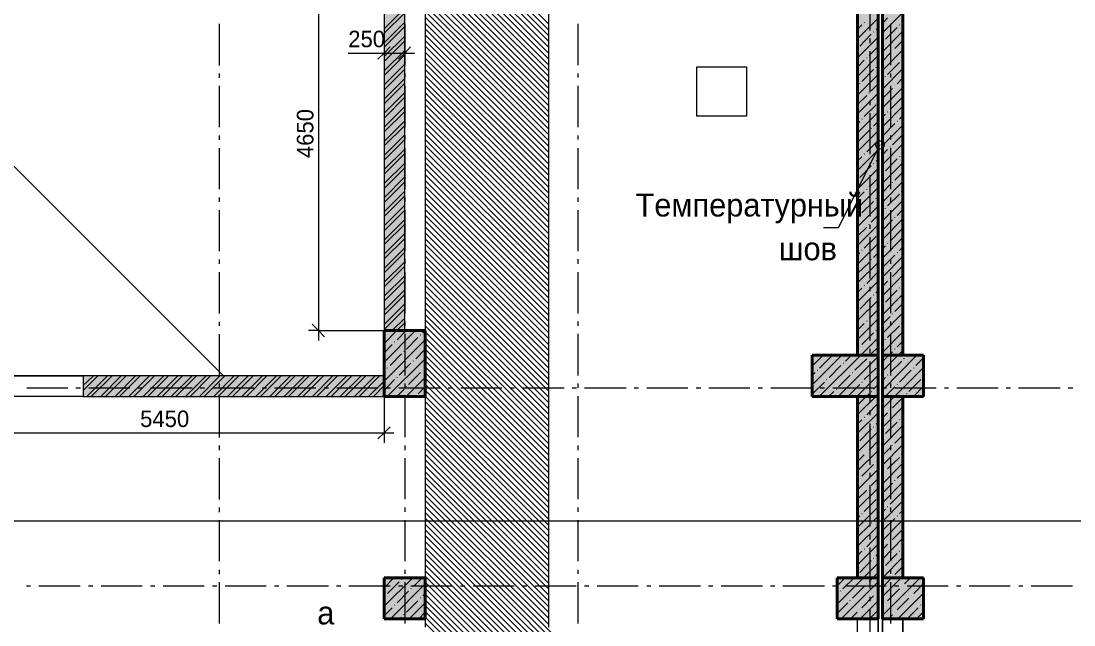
# Model space of a CAD drawing. Header units: millimetres. Extents: x -401725 to 250493, y 305116 to 802890.
# Drawn here: x -375107.42 to -375102.38, y 508980.55 to 508983.43 of the extents above; entities that cross this region are included whole.
import ezdxf

# ---------------------------------------------------------------- set-up
doc = ezdxf.new("R2010")
doc.units = ezdxf.units.MM
doc.layers.add('PDF _Геометрия', color=7, linetype='Continuous', true_color=0x1d1d1d)
doc.layers.add('PDF _Сплошная заливка', color=7, linetype='Continuous', true_color=0xffffff)
doc.layers.add('PDF _Текст', color=7, linetype='Continuous')

msp = doc.modelspace()

# ---------------------------------------------------------------- hatches: boundary and pattern name
at = {"layer": 'PDF _Сплошная заливка', "transparency": 33554559}
h = msp.add_hatch(color=256, dxfattribs=at)
h.paths.add_polyline_path([(-375107.6126, 508981.6392), (-375107.6126, 508981.7371), (-375107.828, 508981.7371), (-375107.828, 508981.6392)])
h.paths.add_polyline_path([(-375105.6827, 508981.6392), (-375105.6827, 508981.7371), (-375107.1209, 508981.7371), (-375107.1209, 508981.6392)])

# ---------------------------------------------------------------- linework, layer by layer
at = {"layer": 'PDF _Геометрия', "color": 7, "lineweight": 9}
for points in [[(-375103.3197, 508981.6388), (-375103.3197, 508986.4807)], [(-375103.2996, 508986.4804), (-375103.2996, 508981.639)], [(-375105.4847, 508985.0354), (-375105.4847, 508980.5354)], [(-375104.8946, 508980.5354), (-375104.8946, 508985.0356)], [(-375109.1664, 508984.4538), (-375106.4495, 508981.7369)], [(-375105.9948, 508983.8321), (-375105.9948, 508981.9055)], [(-375105.6813, 508983.7838), (-375105.6813, 508981.9538)], [(-375103.2013, 508983.7838), (-375103.2013, 508981.8354)], [(-375103.3597, 508983.5854), (-375103.3597, 508983.3871)], [(-375106.4697, 508983.4188), (-375106.4697, 508983.2204)], [(-375105.583, 508983.4188), (-375105.583, 508983.2221)], [(-375104.7563, 508983.4188), (-375104.7563, 508983.2221)], [(-375103.2613, 508983.4188), (-375103.2613, 508983.2221)], [(-375103.3597, 508983.3488), (-375103.3597, 508983.3271)], [(-375105.6813, 508983.3221), (-375105.6813, 508983.2788), (-375105.6813, 508983.2321)], [(-375105.583, 508983.3221), (-375105.583, 508983.2788), (-375105.583, 508983.2321)], [(-375105.853, 508983.2788), (-375105.6797, 508983.2788)], [(-375105.7295, 508983.2787), (-375105.5363, 508983.2787)], [(-375105.6796, 508983.2788), (-375105.633, 508983.2788)], [(-375103.3597, 508983.2888), (-375103.3597, 508983.0921)], [(-375104.1864, 508982.9771), (-375104.1864, 508983.2138)], [(-375104.1864, 508983.2138), (-375103.9497, 508983.2138)], [(-375103.9497, 508983.2138), (-375103.9497, 508982.9771)], [(-375106.4697, 508983.1821), (-375106.4697, 508983.1605)], [(-375105.583, 508983.1821), (-375105.583, 508983.1621)], [(-375104.7563, 508983.1821), (-375104.7563, 508983.1621)], [(-375103.2613, 508983.1821), (-375103.2613, 508983.1621)], [(-375106.4697, 508983.1221), (-375106.4697, 508982.9254)], [(-375105.583, 508983.1221), (-375105.583, 508982.9254)], [(-375104.7563, 508983.1221), (-375104.7563, 508982.9254)], [(-375103.2613, 508983.1221), (-375103.2613, 508982.9254)], [(-375103.3597, 508983.0521), (-375103.3597, 508983.0304)], [(-375103.9497, 508982.9771), (-375104.1864, 508982.9771)], [(-375103.3597, 508982.9921), (-375103.3597, 508982.7954)], [(-375106.4697, 508982.8854), (-375106.4697, 508982.8638)], [(-375105.583, 508982.8854), (-375105.583, 508982.8654)], [(-375104.7563, 508982.8854), (-375104.7563, 508982.8654)], [(-375103.2613, 508982.8854), (-375103.2613, 508982.8654)], [(-375106.4697, 508982.8254), (-375106.4697, 508982.6288)], [(-375105.583, 508982.8254), (-375105.583, 508982.6288)], [(-375104.7563, 508982.8254), (-375104.7563, 508982.6287)], [(-375103.3113, 508982.8404), (-375103.5113, 508982.4438)], [(-375103.2613, 508982.8254), (-375103.2613, 508982.6288)], [(-375103.3597, 508982.7554), (-375103.3597, 508982.7354)], [(-375103.3597, 508982.6954), (-375103.3597, 508982.4988)], [(-375106.4697, 508982.5888), (-375106.4697, 508982.5688)], [(-375105.583, 508982.5888), (-375105.583, 508982.5688)], [(-375104.7563, 508982.5888), (-375104.7563, 508982.5688)], [(-375103.2613, 508982.5888), (-375103.2613, 508982.5688)], [(-375106.4697, 508982.5288), (-375106.4697, 508982.3321)], [(-375105.583, 508982.5288), (-375105.583, 508982.3321)], [(-375104.7563, 508982.5288), (-375104.7563, 508982.3321)], [(-375103.2613, 508982.5288), (-375103.2613, 508982.3321)], [(-375103.5113, 508982.4438), (-375103.5813, 508982.4438)], [(-375103.3597, 508982.4588), (-375103.3597, 508982.4388)], [(-375103.3597, 508982.3988), (-375103.3597, 508982.2021)], [(-375106.4697, 508982.2921), (-375106.4697, 508982.2721)], [(-375105.583, 508982.2938), (-375105.583, 508982.2721)], [(-375104.7563, 508982.2938), (-375104.7563, 508982.2721)], [(-375103.2613, 508982.2938), (-375103.2613, 508982.2721)], [(-375106.4697, 508982.2321), (-375106.4697, 508982.0354)], [(-375105.583, 508982.2321), (-375105.583, 508982.0354)], [(-375104.7563, 508982.2321), (-375104.7563, 508982.0354)], [(-375103.2613, 508982.2321), (-375103.2613, 508982.0355)], [(-375103.3597, 508982.1621), (-375103.3597, 508982.1421)], [(-375103.3597, 508982.1021), (-375103.3597, 508981.9054)], [(-375106.4697, 508981.9954), (-375106.4697, 508981.9755)], [(-375105.583, 508981.9971), (-375105.583, 508981.9754)], [(-375104.7563, 508981.9971), (-375104.7563, 508981.9754)], [(-375103.2613, 508981.9971), (-375103.2613, 508981.9754)], [(-375105.9948, 508981.9538), (-375106.0432, 508981.9538)], [(-375105.9947, 508981.9538), (-375105.6813, 508981.9538)], [(-375106.4697, 508981.9354), (-375106.4697, 508981.7388)], [(-375105.583, 508981.9371), (-375105.583, 508981.7388)], [(-375104.7563, 508981.9371), (-375104.7563, 508981.7388)], [(-375103.2613, 508981.9371), (-375103.2613, 508981.7388)], [(-375103.3597, 508981.8654), (-375103.3597, 508981.8454)], [(-375103.3597, 508981.8054), (-375103.3597, 508981.6088)], [(-375103.103, 508981.8354), (-375103.103, 508981.6388)], [(-375105.6813, 508981.7371), (-375107.8281, 508981.7371)], [(-375106.4697, 508981.7004), (-375106.4697, 508981.6788)], [(-375105.583, 508981.7004), (-375105.583, 508981.6788)], [(-375104.7563, 508981.7004), (-375104.7563, 508981.6788)], [(-375103.2613, 508981.7004), (-375103.2613, 508981.6788)], [(-375107.1932, 508981.6771), (-375107.3898, 508981.6771)], [(-375107.1331, 508981.6771), (-375107.1548, 508981.6771)], [(-375106.8965, 508981.6772), (-375107.0932, 508981.6772)], [(-375106.8365, 508981.6771), (-375106.8581, 508981.6771)], [(-375106.5998, 508981.6772), (-375106.7982, 508981.6772)], [(-375106.5398, 508981.6771), (-375106.5615, 508981.6771)], [(-375106.3048, 508981.6771), (-375106.5015, 508981.6771)], [(-375106.4697, 508981.6388), (-375106.4697, 508981.4421)], [(-375106.2431, 508981.6772), (-375106.2649, 508981.6772)], [(-375106.0082, 508981.6772), (-375106.2049, 508981.6772)], [(-375105.9481, 508981.6771), (-375105.9682, 508981.6771)], [(-375105.7115, 508981.6771), (-375105.9082, 508981.6771)], [(-375105.6813, 508981.6388), (-375105.6813, 508981.4638), (-375105.6813, 508981.4171)], [(-375105.6515, 508981.6771), (-375105.6715, 508981.6771)], [(-375105.4148, 508981.6771), (-375105.6115, 508981.6771)], [(-375105.583, 508981.6404), (-375105.583, 508981.4438)], [(-375105.3548, 508981.6771), (-375105.3748, 508981.6771)], [(-375105.1182, 508981.6771), (-375105.3148, 508981.6771)], [(-375105.0581, 508981.6771), (-375105.0797, 508981.6771)], [(-375104.8215, 508981.6772), (-375105.0182, 508981.6772)], [(-375104.7615, 508981.6771), (-375104.7831, 508981.6771)], [(-375104.7563, 508981.6404), (-375104.7563, 508981.4438)], [(-375104.5249, 508981.6772), (-375104.7232, 508981.6772)], [(-375104.4648, 508981.6771), (-375104.4864, 508981.6771)], [(-375104.2298, 508981.6771), (-375104.4265, 508981.6771)], [(-375104.1682, 508981.6771), (-375104.1898, 508981.6771)], [(-375103.9332, 508981.6772), (-375104.1299, 508981.6772)], [(-375103.8731, 508981.6771), (-375103.8931, 508981.6771)], [(-375103.6365, 508981.6771), (-375103.8332, 508981.6771)], [(-375103.5765, 508981.6771), (-375103.5964, 508981.6771)], [(-375103.3398, 508981.6771), (-375103.5364, 508981.6771)], [(-375103.2798, 508981.6771), (-375103.2997, 508981.6771)], [(-375103.2613, 508981.6404), (-375103.2613, 508981.4438)], [(-375103.0432, 508981.6772), (-375103.2398, 508981.6772)], [(-375103.2013, 508981.6388), (-375103.2013, 508980.7721)], [(-375102.9831, 508981.6771), (-375103.0031, 508981.6771)], [(-375102.7465, 508981.6772), (-375102.9432, 508981.6772)], [(-375102.6865, 508981.6771), (-375102.7082, 508981.6771)], [(-375102.4499, 508981.6772), (-375102.6483, 508981.6772)], [(-375102.3898, 508981.6771), (-375102.4116, 508981.6771)], [(-375103.3597, 508981.5704), (-375103.3597, 508981.5488)], [(-375103.3597, 508981.5088), (-375103.3597, 508981.3121)], [(-375107.8746, 508981.4638), (-375105.6347, 508981.4638)], [(-375106.4697, 508981.4038), (-375106.4697, 508981.3821)], [(-375105.583, 508981.4038), (-375105.583, 508981.3821)], [(-375104.7563, 508981.4038), (-375104.7563, 508981.3821)], [(-375103.2613, 508981.4038), (-375103.2613, 508981.3821)], [(-375106.4697, 508981.3438), (-375106.4697, 508981.1454)], [(-375105.583, 508981.3438), (-375105.583, 508981.1471)], [(-375104.7563, 508981.3438), (-375104.7563, 508981.1471)], [(-375103.2613, 508981.3438), (-375103.2613, 508981.1471)], [(-375103.3597, 508981.2738), (-375103.3597, 508981.2521)], [(-375103.3597, 508981.2138), (-375103.3597, 508981.0171)], [(-375106.4697, 508981.1071), (-375106.4697, 508981.0855)], [(-375105.583, 508981.1071), (-375105.583, 508981.0871)], [(-375104.7563, 508981.1071), (-375104.7563, 508981.0871)], [(-375103.2613, 508981.1071), (-375103.2613, 508981.0871)], [(-375106.4697, 508981.0471), (-375106.4697, 508980.8504)], [(-375105.583, 508981.0471), (-375105.583, 508980.8504)], [(-375104.7563, 508981.0471), (-375104.7563, 508980.8504)], [(-375103.2613, 508981.0471), (-375103.2613, 508980.8505)], [(-375103.3597, 508980.9771), (-375103.3597, 508980.9554)], [(-375103.3597, 508980.9171), (-375103.3597, 508980.7204)], [(-375106.4697, 508980.8104), (-375106.4697, 508980.7888)], [(-375105.583, 508980.8104), (-375105.583, 508980.7904)], [(-375104.7563, 508980.8104), (-375104.7563, 508980.7904)], [(-375103.2613, 508980.8104), (-375103.2613, 508980.7904)], [(-375107.3714, 508980.7321), (-375107.3914, 508980.7321)], [(-375107.1348, 508980.7321), (-375107.3314, 508980.7321)], [(-375107.0747, 508980.7321), (-375107.0948, 508980.7321)], [(-375106.8381, 508980.7321), (-375107.0347, 508980.7321)], [(-375106.7781, 508980.7321), (-375106.7981, 508980.7321)], [(-375106.5414, 508980.7321), (-375106.7381, 508980.7321)], [(-375106.4814, 508980.7321), (-375106.5015, 508980.7321)], [(-375106.4697, 508980.7504), (-375106.4697, 508980.5538)], [(-375106.2448, 508980.7321), (-375106.4415, 508980.7321)], [(-375106.1847, 508980.7321), (-375106.2063, 508980.7321)], [(-375105.9481, 508980.7321), (-375106.1464, 508980.7321)], [(-375105.8881, 508980.7321), (-375105.9097, 508980.7321)], [(-375105.6531, 508980.7321), (-375105.8498, 508980.7321)], [(-375105.5914, 508980.7321), (-375105.613, 508980.7321)], [(-375105.583, 508980.7504), (-375105.583, 508980.5538)], [(-375105.3564, 508980.7321), (-375105.5531, 508980.7321)], [(-375105.2964, 508980.7321), (-375105.3165, 508980.7321)], [(-375105.0598, 508980.7321), (-375105.2563, 508980.7321)], [(-375104.9997, 508980.7321), (-375105.0198, 508980.7321)], [(-375104.7631, 508980.7321), (-375104.9598, 508980.7321)], [(-375104.7563, 508980.7504), (-375104.7563, 508980.5538)], [(-375104.7031, 508980.7321), (-375104.7231, 508980.7321)], [(-375104.4664, 508980.7321), (-375104.6631, 508980.7321)], [(-375104.4064, 508980.7321), (-375104.4265, 508980.7321)], [(-375104.1698, 508980.7321), (-375104.3665, 508980.7321)], [(-375104.1097, 508980.7321), (-375104.1314, 508980.7321)], [(-375103.8731, 508980.7321), (-375104.0698, 508980.7321)], [(-375103.8131, 508980.7321), (-375103.8347, 508980.7321)], [(-375103.5765, 508980.7321), (-375103.7749, 508980.7321)], [(-375103.5164, 508980.7321), (-375103.5381, 508980.7321)], [(-375103.2814, 508980.7321), (-375103.4781, 508980.7321)], [(-375103.3197, 508975.8505), (-375103.3197, 508980.7723)], [(-375103.2996, 508980.7721), (-375103.2996, 508975.8306)], [(-375103.2613, 508980.7504), (-375103.2613, 508980.5538)], [(-375103.2214, 508980.7321), (-375103.2414, 508980.7321)], [(-375102.9848, 508980.7321), (-375103.1814, 508980.7321)], [(-375103.103, 508980.7721), (-375103.103, 508980.5754)], [(-375102.9247, 508980.7321), (-375102.9447, 508980.7321)], [(-375102.6881, 508980.7321), (-375102.8847, 508980.7321)], [(-375102.6281, 508980.7321), (-375102.648, 508980.7321)], [(-375102.3915, 508980.7321), (-375102.5881, 508980.7321)], [(-375103.3597, 508980.6804), (-375103.3597, 508980.6604)], [(-375103.3597, 508980.6204), (-375103.3597, 508980.4238)], [(-375103.4181, 508980.3788), (-375103.4181, 508980.5755)], [(-375103.4181, 508980.5755), (-375103.3197, 508980.5755)], [(-375103.3197, 508980.5755), (-375103.3197, 508980.3788)], [(-375103.2996, 508980.3788), (-375103.2996, 508980.5754)], [(-375103.2996, 508980.5754), (-375103.2013, 508980.5754)], [(-375103.2013, 508979.9454), (-375103.2013, 508980.5754), (-375103.2013, 508980.3787)], [(-375103.103, 508980.5754), (-375103.2013, 508980.5754)]]:
    msp.add_lwpolyline(points, dxfattribs=at)
at = {"layer": 'PDF _Геометрия', "color": 9, "lineweight": 9, "true_color": 0xc3c3c3}
for points in [[(-375104.8946, 508983.4171), (-375105.4847, 508984.0071)], [(-375104.8946, 508983.3888), (-375105.4847, 508983.9804)], [(-375104.8946, 508983.3621), (-375105.4847, 508983.9521)], [(-375104.8946, 508983.3338), (-375105.4847, 508983.9238)], [(-375104.8946, 508983.3054), (-375105.4847, 508983.8954)], [(-375104.8946, 508983.2771), (-375105.4847, 508983.8688)], [(-375104.8946, 508983.2504), (-375105.4847, 508983.8404)], [(-375104.8946, 508983.2221), (-375105.4847, 508983.8121)], [(-375104.8946, 508983.1938), (-375105.4847, 508983.7854)], [(-375104.8946, 508983.1671), (-375105.4847, 508983.7571)], [(-375104.8946, 508983.1388), (-375105.4847, 508983.7288)], [(-375104.8946, 508983.1104), (-375105.4847, 508983.7021)], [(-375104.8946, 508983.0821), (-375105.4847, 508983.6738)], [(-375104.8946, 508983.0554), (-375105.4847, 508983.6454)], [(-375104.8946, 508983.0271), (-375105.4847, 508983.6171)], [(-375104.8946, 508982.9988), (-375105.4847, 508983.5904)], [(-375104.8946, 508982.9721), (-375105.4847, 508983.5621)], [(-375104.8946, 508982.9438), (-375105.4847, 508983.5338)], [(-375104.8946, 508982.9154), (-375105.4847, 508983.5071)], [(-375104.8946, 508982.8887), (-375105.4847, 508983.4788)], [(-375104.8946, 508982.8604), (-375105.4847, 508983.4504)], [(-375104.8946, 508982.8321), (-375105.4847, 508983.4221)], [(-375104.8946, 508982.8038), (-375105.4847, 508983.3954)], [(-375104.8946, 508982.7771), (-375105.4847, 508983.3671)], [(-375104.8946, 508982.7488), (-375105.4847, 508983.3388)], [(-375104.8946, 508982.7204), (-375105.4847, 508983.3121)], [(-375104.8946, 508982.6937), (-375105.4847, 508983.2838)], [(-375104.8946, 508982.6654), (-375105.4847, 508983.2554)], [(-375104.8946, 508982.6371), (-375105.4847, 508983.2288)], [(-375104.8946, 508982.6104), (-375105.4847, 508983.2004)], [(-375104.8946, 508982.5821), (-375105.4847, 508983.1721)], [(-375104.8946, 508982.5537), (-375105.4847, 508983.1438)], [(-375104.8946, 508982.5254), (-375105.4847, 508983.1171)], [(-375104.8946, 508982.4987), (-375105.4847, 508983.0888)], [(-375104.8946, 508982.4704), (-375105.4847, 508983.0604)], [(-375104.8946, 508982.4421), (-375105.4847, 508983.0338)], [(-375104.8946, 508982.4154), (-375105.4847, 508983.0054)], [(-375104.8946, 508982.3871), (-375105.4847, 508982.9771)], [(-375104.8946, 508982.3587), (-375105.4847, 508982.9504)], [(-375104.8946, 508982.3304), (-375105.4847, 508982.9221)], [(-375104.8946, 508982.3037), (-375105.4847, 508982.8938)], [(-375104.8946, 508982.2754), (-375105.4847, 508982.8654)], [(-375104.8946, 508982.2471), (-375105.4847, 508982.8388)], [(-375104.8946, 508982.2204), (-375105.4847, 508982.8104)], [(-375104.8946, 508982.1921), (-375105.4847, 508982.7821)], [(-375104.8946, 508982.1637), (-375105.4847, 508982.7554)], [(-375104.8946, 508982.1371), (-375105.4847, 508982.7271)], [(-375104.8946, 508982.1087), (-375105.4847, 508982.6988)], [(-375104.8946, 508982.0804), (-375105.4847, 508982.6704)], [(-375104.8946, 508982.0521), (-375105.4847, 508982.6438)], [(-375104.8946, 508982.0254), (-375105.4847, 508982.6154)], [(-375104.8946, 508981.9971), (-375105.4847, 508982.5871)], [(-375104.8946, 508981.9687), (-375105.4847, 508982.5604)], [(-375104.8946, 508981.9421), (-375105.4847, 508982.5321)], [(-375104.8946, 508981.9137), (-375105.4847, 508982.5038)], [(-375104.8946, 508981.8854), (-375105.4847, 508982.4771)], [(-375104.8946, 508981.8571), (-375105.4847, 508982.4488)], [(-375104.8946, 508981.8304), (-375105.4847, 508982.4204)], [(-375104.8946, 508981.8021), (-375105.4847, 508982.3921)], [(-375104.8946, 508981.7737), (-375105.4847, 508982.3654)], [(-375104.8946, 508981.7471), (-375105.4847, 508982.3371)], [(-375104.8946, 508981.7187), (-375105.4847, 508982.3088)], [(-375104.8946, 508981.6904), (-375105.4847, 508982.2821)], [(-375104.8946, 508981.6637), (-375105.4847, 508982.2538)], [(-375104.8946, 508981.6354), (-375105.4847, 508982.2254)], [(-375104.8946, 508981.6071), (-375105.4847, 508982.1988)], [(-375104.8946, 508981.5787), (-375105.4847, 508982.1704)], [(-375104.8946, 508981.5521), (-375105.4847, 508982.1421)], [(-375104.8946, 508981.5237), (-375105.4847, 508982.1138)], [(-375104.8946, 508981.4954), (-375105.4847, 508982.0871)], [(-375104.8946, 508981.4687), (-375105.4847, 508982.0588)], [(-375104.8946, 508981.4404), (-375105.4847, 508982.0304)], [(-375104.8946, 508981.4121), (-375105.4847, 508982.0038)], [(-375104.8946, 508981.3854), (-375105.4847, 508981.9754)], [(-375104.8946, 508981.3571), (-375105.4847, 508981.9471)], [(-375104.8946, 508981.3287), (-375105.4847, 508981.9188)], [(-375104.8946, 508981.3004), (-375105.4847, 508981.8921)], [(-375104.8946, 508981.2738), (-375105.4847, 508981.8638)], [(-375104.8946, 508981.2454), (-375105.4847, 508981.8354)], [(-375104.8946, 508981.2171), (-375105.4847, 508981.8088)], [(-375104.8946, 508981.1904), (-375105.4847, 508981.7804)], [(-375104.8946, 508981.1621), (-375105.4847, 508981.7521)], [(-375104.8946, 508981.1337), (-375105.4847, 508981.7254)], [(-375104.8946, 508981.1054), (-375105.4847, 508981.6971)], [(-375104.8946, 508981.0788), (-375105.4847, 508981.6688)], [(-375104.8946, 508981.0504), (-375105.4847, 508981.6404)], [(-375104.8946, 508981.0221), (-375105.4847, 508981.6138)], [(-375104.8946, 508980.9954), (-375105.4847, 508981.5854)], [(-375104.8946, 508980.9671), (-375105.4847, 508981.5571)], [(-375104.8946, 508980.9387), (-375105.4847, 508981.5304)], [(-375104.8946, 508980.9121), (-375105.4847, 508981.5021)], [(-375104.8946, 508980.8837), (-375105.4847, 508981.4738)], [(-375104.8946, 508980.8554), (-375105.4847, 508981.4454)], [(-375104.8946, 508980.8271), (-375105.4847, 508981.4188)], [(-375104.8946, 508980.8004), (-375105.4847, 508981.3904)], [(-375104.8946, 508980.7721), (-375105.4847, 508981.3621)], [(-375104.8946, 508980.7437), (-375105.4847, 508981.3354)], [(-375104.8946, 508980.7171), (-375105.4847, 508981.3071)], [(-375104.8946, 508980.6887), (-375105.4847, 508981.2788)], [(-375104.8946, 508980.6604), (-375105.4847, 508981.2521)], [(-375104.8946, 508980.6337), (-375105.4847, 508981.2238)], [(-375104.8946, 508980.6054), (-375105.4847, 508981.1954)], [(-375104.8946, 508980.5771), (-375105.4847, 508981.1671)], [(-375104.8946, 508980.5487), (-375105.4847, 508981.1404)], [(-375104.4814, 508980.1088), (-375105.4847, 508981.1121)], [(-375104.4814, 508980.0804), (-375105.4847, 508981.0838)], [(-375104.4814, 508980.0521), (-375105.4847, 508981.0571)], [(-375104.4814, 508980.0254), (-375105.4847, 508981.0287)], [(-375104.4814, 508979.9971), (-375105.4847, 508981.0004)], [(-375104.4814, 508979.9688), (-375105.4847, 508980.9737)], [(-375103.9046, 508979.3654), (-375105.4847, 508980.9454)], [(-375103.9332, 508979.3655), (-375105.4848, 508980.9172)], [(-375103.9598, 508979.3655), (-375105.4848, 508980.8888)], [(-375104.0163, 508979.3654), (-375105.4847, 508980.8338)], [(-375103.988, 508979.3655), (-375105.4846, 508980.8621)], [(-375104.0448, 508979.3655), (-375105.4848, 508980.8055)], [(-375104.0714, 508979.3655), (-375105.4847, 508980.7788)], [(-375104.0997, 508979.3654), (-375105.4847, 508980.7505)], [(-375104.1548, 508979.3655), (-375105.4849, 508980.6938)], [(-375104.1279, 508979.3654), (-375105.4848, 508980.7221)], [(-375104.1831, 508979.3655), (-375105.4848, 508980.6672)], [(-375104.2113, 508979.3654), (-375105.4846, 508980.6387)], [(-375104.2665, 508979.3655), (-375105.4849, 508980.5839)], [(-375104.238, 508979.3654), (-375105.4848, 508980.6105)], [(-375104.2948, 508979.3655), (-375105.4847, 508980.5554)]]:
    msp.add_lwpolyline(points, dxfattribs=at)
at = {"layer": 'PDF _Геометрия', "color": 16, "lineweight": 20, "true_color": 0x800000}
for points in [[(-375105.6813, 508983.7838), (-375105.6813, 508981.9538)], [(-375105.583, 508981.9538), (-375105.583, 508983.7837)], [(-375105.6814, 508981.9538), (-375105.583, 508981.9538)], [(-375107.1198, 508981.7372), (-375107.1198, 508981.6388)], [(-375105.6813, 508981.7371), (-375107.1197, 508981.7371)], [(-375105.6813, 508981.6388), (-375105.6813, 508981.7371)], [(-375107.1197, 508981.6388), (-375105.6813, 508981.6388)]]:
    msp.add_lwpolyline(points, dxfattribs=at)
at = {"layer": 'PDF _Геометрия', "color": 7, "lineweight": 40}
for points in [[(-375103.3197, 508983.7889), (-375103.3197, 508981.8355), (-375103.6347, 508981.8355)], [(-375103.4181, 508983.7838), (-375103.4181, 508981.8355)], [(-375103.2996, 508983.7888), (-375103.2996, 508981.8355)], [(-375103.2013, 508981.8354), (-375103.2013, 508983.7838)], [(-375105.4847, 508981.9538), (-375105.6813, 508981.9538)], [(-375105.6813, 508981.9538), (-375105.6813, 508981.6388)], [(-375105.4847, 508981.6388), (-375105.4847, 508981.9538)], [(-375103.6346, 508981.8354), (-375103.6346, 508981.6388)], [(-375103.4181, 508981.6388), (-375103.3197, 508981.6388), (-375103.3197, 508981.8355)], [(-375103.4181, 508981.8355), (-375103.3197, 508981.8355)], [(-375103.103, 508981.8354), (-375103.2997, 508981.8354)], [(-375103.2996, 508981.8354), (-375103.2996, 508981.6388)], [(-375103.2996, 508981.8354), (-375103.2013, 508981.8354)], [(-375103.103, 508981.6388), (-375103.103, 508981.8354)], [(-375105.6813, 508981.6388), (-375105.4847, 508981.6388)], [(-375103.6347, 508981.6388), (-375103.3197, 508981.6388)], [(-375103.3197, 508981.6388), (-375103.3197, 508980.7721), (-375103.5164, 508980.7721)], [(-375103.4181, 508981.6388), (-375103.4181, 508980.7721)], [(-375103.2997, 508981.6388), (-375103.103, 508981.6388)], [(-375103.2013, 508981.6388), (-375103.2996, 508981.6388)], [(-375103.2996, 508981.6388), (-375103.2996, 508980.7721)], [(-375103.2013, 508980.7721), (-375103.2013, 508981.6388)], [(-375105.4847, 508980.7721), (-375105.6813, 508980.7721)], [(-375105.6813, 508980.7721), (-375105.6813, 508980.5754)], [(-375105.4847, 508980.5754), (-375105.4847, 508980.7721)], [(-375103.5164, 508980.7721), (-375103.5164, 508980.5755)], [(-375103.4181, 508980.7721), (-375103.3197, 508980.7721)], [(-375103.3197, 508980.5755), (-375103.3197, 508980.7721)], [(-375103.103, 508980.7721), (-375103.2997, 508980.7721)], [(-375103.2996, 508980.7721), (-375103.2996, 508980.5754)], [(-375103.2996, 508980.7721), (-375103.2013, 508980.7721)], [(-375103.103, 508980.5754), (-375103.103, 508980.7721)], [(-375105.6813, 508980.5754), (-375105.4847, 508980.5754)], [(-375103.5164, 508980.5755), (-375103.3197, 508980.5755)], [(-375103.2997, 508980.5754), (-375103.103, 508980.5754)]]:
    msp.add_lwpolyline(points, dxfattribs=at)
at = {"layer": 'PDF _Геометрия', "color": 24, "lineweight": 9, "true_color": 0x8f1d1d}
for points in [[(-375105.6814, 508983.3954), (-375105.583, 508983.4938)], [(-375105.6814, 508983.3738), (-375105.583, 508983.4721)], [(-375105.6814, 508983.3288), (-375105.583, 508983.4271)], [(-375105.6814, 508983.3071), (-375105.583, 508983.4054)], [(-375105.6814, 508983.2621), (-375105.583, 508983.3604)], [(-375105.6814, 508983.2388), (-375105.583, 508983.3371)], [(-375105.6814, 508983.1938), (-375105.583, 508983.2921)], [(-375105.6814, 508983.1721), (-375105.583, 508983.2704)], [(-375105.6814, 508983.1271), (-375105.583, 508983.2254)], [(-375105.6814, 508983.1038), (-375105.583, 508983.2021)], [(-375105.6814, 508983.0588), (-375105.583, 508983.1571)], [(-375105.6814, 508983.0371), (-375105.583, 508983.1354)], [(-375105.6814, 508982.9921), (-375105.583, 508983.0904)], [(-375105.6814, 508982.9688), (-375105.583, 508983.0688)], [(-375105.6814, 508982.9254), (-375105.583, 508983.0238)], [(-375105.6814, 508982.9021), (-375105.583, 508983.0004)], [(-375105.6814, 508982.8571), (-375105.583, 508982.9554)], [(-375105.6814, 508982.8354), (-375105.583, 508982.9338)], [(-375105.6814, 508982.7904), (-375105.583, 508982.8888)], [(-375105.6814, 508982.7671), (-375105.583, 508982.8654)], [(-375105.6814, 508982.7221), (-375105.583, 508982.8204)], [(-375105.6814, 508982.7004), (-375105.583, 508982.7988)], [(-375105.6814, 508982.6554), (-375105.583, 508982.7538)], [(-375105.6814, 508982.6321), (-375105.583, 508982.7304)], [(-375105.6814, 508982.5871), (-375105.583, 508982.6871)], [(-375105.6814, 508982.5654), (-375105.583, 508982.6638)], [(-375105.6814, 508982.5204), (-375105.583, 508982.6188)], [(-375105.6814, 508982.4988), (-375105.583, 508982.5971)], [(-375105.6814, 508982.4538), (-375105.583, 508982.5521)], [(-375105.6814, 508982.4304), (-375105.583, 508982.5288)], [(-375105.6814, 508982.3854), (-375105.583, 508982.4838)], [(-375105.6814, 508982.3638), (-375105.583, 508982.4621)], [(-375105.6814, 508982.3188), (-375105.583, 508982.4171)], [(-375105.6814, 508982.2954), (-375105.583, 508982.3938)], [(-375105.6814, 508982.2504), (-375105.583, 508982.3488)], [(-375105.6814, 508982.2288), (-375105.583, 508982.3271)], [(-375105.6814, 508982.1838), (-375105.583, 508982.2821)], [(-375105.6814, 508982.1621), (-375105.583, 508982.2604)], [(-375105.6814, 508982.1171), (-375105.583, 508982.2154)], [(-375105.6814, 508982.0938), (-375105.583, 508982.1921)], [(-375105.6814, 508982.0488), (-375105.583, 508982.1471)], [(-375105.6814, 508982.0271), (-375105.583, 508982.1254)], [(-375105.6814, 508981.9821), (-375105.583, 508982.0804)], [(-375105.6814, 508981.9588), (-375105.583, 508982.0571)], [(-375105.6429, 508981.9538), (-375105.583, 508982.0121)], [(-375105.6213, 508981.9538), (-375105.583, 508981.9904)], [(-375107.1198, 508981.6905), (-375107.0715, 508981.7371)], [(-375106.9464, 508981.6388), (-375106.8482, 508981.7371)], [(-375106.8115, 508981.6388), (-375106.7131, 508981.7371)], [(-375106.6998, 508981.6388), (-375106.5998, 508981.7372)], [(-375106.6765, 508981.6388), (-375106.5781, 508981.7371)], [(-375106.5649, 508981.6388), (-375106.4665, 508981.7371)], [(-375106.4064, 508981.6388), (-375106.3081, 508981.7371)], [(-375106.3399, 508981.6388), (-375106.2415, 508981.7372)], [(-375106.2948, 508981.6388), (-375106.1964, 508981.7371)], [(-375106.2282, 508981.6388), (-375106.1299, 508981.7372)], [(-375106.2047, 508981.6388), (-375106.1065, 508981.7372)], [(-375106.0933, 508981.6388), (-375105.9948, 508981.7371)], [(-375106.0698, 508981.6388), (-375105.9715, 508981.7371)], [(-375105.9581, 508981.6388), (-375105.8598, 508981.7371)], [(-375105.9348, 508981.6388), (-375105.8365, 508981.7371)], [(-375105.8231, 508981.6388), (-375105.7248, 508981.7371)], [(-375107.1198, 508981.6671), (-375107.0497, 508981.7371)], [(-375107.1196, 508981.7337), (-375107.1163, 508981.7371)], [(-375107.1029, 508981.6387), (-375107.0046, 508981.7371)], [(-375107.0813, 508981.6387), (-375106.9813, 508981.7371)], [(-375107.0364, 508981.6388), (-375106.9381, 508981.7371)], [(-375107.0131, 508981.6388), (-375106.9147, 508981.7371)], [(-375106.968, 508981.6387), (-375106.8696, 508981.7371)], [(-375106.9015, 508981.6388), (-375106.8031, 508981.7371)], [(-375106.878, 508981.6388), (-375106.7797, 508981.7371)], [(-375106.8329, 508981.6387), (-375106.7346, 508981.7371)], [(-375106.7663, 508981.6388), (-375106.668, 508981.7371)], [(-375106.743, 508981.6388), (-375106.6447, 508981.7371)], [(-375106.6314, 508981.6388), (-375106.533, 508981.7371)], [(-375106.6095, 508981.6387), (-375106.5113, 508981.7371)], [(-375106.5414, 508981.6388), (-375106.4431, 508981.7371)], [(-375106.4962, 508981.6388), (-375106.398, 508981.7371)], [(-375106.4746, 508981.6388), (-375106.3763, 508981.7371)], [(-375106.4297, 508981.6388), (-375106.3314, 508981.7371)], [(-375106.3613, 508981.6388), (-375106.263, 508981.7371)], [(-375106.273, 508981.6388), (-375106.1731, 508981.7371)], [(-375106.1598, 508981.6388), (-375106.0614, 508981.7371)], [(-375106.1379, 508981.6388), (-375106.0397, 508981.7371)], [(-375106.0246, 508981.6388), (-375105.9264, 508981.7371)], [(-375106.003, 508981.6388), (-375105.9047, 508981.7371)], [(-375105.8914, 508981.6388), (-375105.7914, 508981.7371)], [(-375105.868, 508981.6388), (-375105.7696, 508981.7371)], [(-375105.8015, 508981.6388), (-375105.7031, 508981.7371)], [(-375105.7563, 508981.6388), (-375105.6813, 508981.7121)], [(-375105.7331, 508981.6388), (-375105.6813, 508981.6904)], [(-375105.688, 508981.6388), (-375105.6813, 508981.6454)]]:
    msp.add_lwpolyline(points, dxfattribs=at)
at = {"layer": 'PDF _Геометрия', "lineweight": 9}
for points in [[(-375103.2996, 508983.3754), (-375103.2013, 508983.4738)], [(-375103.4181, 508983.3471), (-375103.3197, 508983.4455)], [(-375103.4181, 508983.3921), (-375103.398, 508983.4138)], [(-375103.3863, 508983.4238), (-375103.3847, 508983.4254)], [(-375103.3298, 508983.3905), (-375103.3197, 508983.4005)], [(-375103.2997, 508983.4204), (-375103.2746, 508983.4471)], [(-375103.2848, 508983.3455), (-375103.2298, 508983.4021)], [(-375103.2182, 508983.4138), (-375103.2165, 508983.4138)], [(-375103.2062, 508983.4238), (-375103.2013, 508983.4288)], [(-375103.4181, 508983.2571), (-375103.3197, 508983.3555)], [(-375103.4081, 508983.3121), (-375103.3532, 508983.3688)], [(-375103.3415, 508983.3788), (-375103.3398, 508983.3805)], [(-375103.2996, 508983.2854), (-375103.2013, 508983.3838)], [(-375103.3631, 508983.2671), (-375103.3197, 508983.3105)], [(-375103.2964, 508983.3338), (-375103.2947, 508983.3355)], [(-375103.2396, 508983.3004), (-375103.2013, 508983.3388)], [(-375103.4181, 508983.1671), (-375103.3197, 508983.2671)], [(-375103.3746, 508983.2554), (-375103.3746, 508983.2571)], [(-375103.2996, 508983.1954), (-375103.2013, 508983.2954)], [(-375103.2996, 508983.2404), (-375103.263, 508983.2788)], [(-375103.2513, 508983.2904), (-375103.2513, 508983.2904)], [(-375103.4181, 508983.2121), (-375103.3863, 508983.2454)], [(-375103.3981, 508983.1438), (-375103.3415, 508983.2005)], [(-375103.3298, 508983.2105), (-375103.3298, 508983.2121)], [(-375103.2996, 508983.1071), (-375103.2013, 508983.2054)], [(-375103.2748, 508983.1771), (-375103.2181, 508983.2338)], [(-375103.2065, 508983.2455), (-375103.2065, 508983.2455)], [(-375103.4181, 508983.0788), (-375103.3197, 508983.1771)], [(-375103.2997, 508983.1521), (-375103.2964, 508983.1554)], [(-375103.2847, 508983.1654), (-375103.2847, 508983.1671)], [(-375103.2297, 508983.1321), (-375103.2013, 508983.1604)], [(-375103.408, 508983.1321), (-375103.408, 508983.1338)], [(-375103.353, 508983.0988), (-375103.3197, 508983.1321)], [(-375103.2996, 508983.0171), (-375103.2013, 508983.1154)], [(-375103.2996, 508983.0621), (-375103.2513, 508983.1104)], [(-375103.2396, 508983.1221), (-375103.2396, 508983.1221)], [(-375103.4181, 508982.9888), (-375103.3197, 508983.0871)], [(-375103.4179, 508983.0338), (-375103.3746, 508983.0771)], [(-375103.3629, 508983.0871), (-375103.3629, 508983.0888)], [(-375103.2631, 508983.0088), (-375103.2065, 508983.0655)], [(-375103.4181, 508982.8988), (-375103.3197, 508982.9971)], [(-375103.3864, 508982.9755), (-375103.3298, 508983.0321)], [(-375103.2996, 508982.9271), (-375103.2013, 508983.0254)], [(-375103.2747, 508982.9971), (-375103.273, 508982.9988)], [(-375103.4181, 508982.9438), (-375103.408, 508982.9521)], [(-375103.398, 508982.9638), (-375103.3963, 508982.9654)], [(-375103.3415, 508982.9305), (-375103.3197, 508982.9521)], [(-375103.2997, 508982.9721), (-375103.2847, 508982.9871)], [(-375103.2298, 508982.9521), (-375103.2282, 508982.9538)], [(-375103.218, 508982.9638), (-375103.2013, 508982.9804)], [(-375103.4181, 508982.8088), (-375103.3197, 508982.9071)], [(-375103.4179, 508982.8538), (-375103.3629, 508982.9088)], [(-375103.3532, 508982.9188), (-375103.3515, 508982.9205)], [(-375103.2996, 508982.8371), (-375103.2013, 508982.9354)], [(-375103.2962, 508982.8854), (-375103.2396, 508982.9421)], [(-375103.3748, 508982.8071), (-375103.3197, 508982.8621)], [(-375103.2996, 508982.7471), (-375103.2013, 508982.8454)], [(-375103.2514, 508982.8404), (-375103.2013, 508982.8904)], [(-375103.4181, 508982.7188), (-375103.3197, 508982.8171)], [(-375103.3863, 508982.7954), (-375103.3847, 508982.7971)], [(-375103.2997, 508982.7921), (-375103.2746, 508982.8188)], [(-375103.263, 508982.8288), (-375103.2613, 508982.8304)], [(-375103.2062, 508982.7954), (-375103.2013, 508982.8004)], [(-375103.4181, 508982.7638), (-375103.398, 508982.7838)], [(-375103.3415, 508982.7505), (-375103.3398, 508982.7521)], [(-375103.3298, 508982.7621), (-375103.3197, 508982.7721)], [(-375103.2996, 508982.6571), (-375103.2013, 508982.7554)], [(-375103.2848, 508982.7171), (-375103.2298, 508982.7738)], [(-375103.2182, 508982.7838), (-375103.2165, 508982.7855)], [(-375103.4181, 508982.6288), (-375103.3197, 508982.7271)], [(-375103.4081, 508982.6838), (-375103.3532, 508982.7405)], [(-375103.2964, 508982.7055), (-375103.2947, 508982.7071)], [(-375103.2396, 508982.6721), (-375103.2013, 508982.7104)], [(-375103.3631, 508982.6388), (-375103.3197, 508982.6821)], [(-375103.2996, 508982.5671), (-375103.2013, 508982.6654)], [(-375103.2996, 508982.6121), (-375103.263, 508982.6504)], [(-375103.2513, 508982.6604), (-375103.2513, 508982.6621)], [(-375103.4181, 508982.5388), (-375103.3197, 508982.6371)], [(-375103.4181, 508982.5837), (-375103.3863, 508982.6154)], [(-375103.3746, 508982.6271), (-375103.3746, 508982.6288)], [(-375103.2748, 508982.5488), (-375103.2181, 508982.6055)], [(-375103.2065, 508982.6155), (-375103.2065, 508982.6171)], [(-375103.4181, 508982.4488), (-375103.3197, 508982.5471)], [(-375103.3981, 508982.5155), (-375103.3415, 508982.5705)], [(-375103.3298, 508982.5821), (-375103.3298, 508982.5838)], [(-375103.2996, 508982.4771), (-375103.2013, 508982.5754)], [(-375103.408, 508982.5038), (-375103.408, 508982.5055)], [(-375103.353, 508982.4705), (-375103.3197, 508982.5038)], [(-375103.2997, 508982.5221), (-375103.2964, 508982.5271)], [(-375103.2847, 508982.5371), (-375103.2847, 508982.5388)], [(-375103.2396, 508982.4921), (-375103.2396, 508982.4938)], [(-375103.2297, 508982.5037), (-375103.2013, 508982.5321)], [(-375103.4181, 508982.3604), (-375103.3197, 508982.4588)], [(-375103.4179, 508982.4038), (-375103.3746, 508982.4471)], [(-375103.3629, 508982.4587), (-375103.3629, 508982.4604)], [(-375103.2996, 508982.3888), (-375103.2013, 508982.4871)], [(-375103.2996, 508982.4321), (-375103.2513, 508982.4821)], [(-375103.3864, 508982.3471), (-375103.3298, 508982.4021)], [(-375103.2996, 508982.2988), (-375103.2013, 508982.3971)], [(-375103.2631, 508982.3805), (-375103.2065, 508982.4371)], [(-375103.4181, 508982.2705), (-375103.3197, 508982.3688)], [(-375103.2997, 508982.3438), (-375103.2847, 508982.3588)], [(-375103.2747, 508982.3688), (-375103.273, 508982.3704)], [(-375103.218, 508982.3354), (-375103.2013, 508982.3521)], [(-375103.4181, 508982.3154), (-375103.408, 508982.3238)], [(-375103.398, 508982.3354), (-375103.3963, 508982.3371)], [(-375103.3532, 508982.2905), (-375103.3515, 508982.2922)], [(-375103.3415, 508982.3021), (-375103.3197, 508982.3238)], [(-375103.2996, 508982.2088), (-375103.2013, 508982.3071)], [(-375103.2962, 508982.2571), (-375103.2396, 508982.3137)], [(-375103.2298, 508982.3238), (-375103.2282, 508982.3255)], [(-375103.4181, 508982.1805), (-375103.3197, 508982.2788)], [(-375103.4179, 508982.2254), (-375103.3629, 508982.2787)], [(-375103.2514, 508982.2121), (-375103.2013, 508982.2621)], [(-375103.3748, 508982.1788), (-375103.3197, 508982.2338)], [(-375103.2996, 508982.1188), (-375103.2013, 508982.2171)], [(-375103.263, 508982.2004), (-375103.2613, 508982.2021)], [(-375103.4181, 508982.0904), (-375103.3197, 508982.1888)], [(-375103.4181, 508982.1354), (-375103.398, 508982.1554)], [(-375103.3863, 508982.1671), (-375103.3847, 508982.1688)], [(-375103.3298, 508982.1338), (-375103.3197, 508982.1438)], [(-375103.2997, 508982.1638), (-375103.2746, 508982.1888)], [(-375103.2848, 508982.0888), (-375103.2298, 508982.1455)], [(-375103.2182, 508982.1555), (-375103.2165, 508982.1572)], [(-375103.2062, 508982.1671), (-375103.2013, 508982.1721)], [(-375103.4181, 508982.0005), (-375103.3197, 508982.0988)], [(-375103.4081, 508982.0555), (-375103.3532, 508982.1105)], [(-375103.3415, 508982.1221), (-375103.3398, 508982.1238)], [(-375103.2996, 508982.0288), (-375103.2013, 508982.1271)], [(-375103.3631, 508982.0105), (-375103.3197, 508982.0538)], [(-375103.2964, 508982.0771), (-375103.2947, 508982.0788)], [(-375103.2396, 508982.0438), (-375103.2013, 508982.0821)], [(-375103.4181, 508981.9105), (-375103.3197, 508982.0088)], [(-375103.3746, 508981.9987), (-375103.3746, 508982.0004)], [(-375103.2996, 508981.9388), (-375103.2013, 508982.0371)], [(-375103.2996, 508981.9838), (-375103.263, 508982.0204)], [(-375103.2513, 508982.0321), (-375103.2513, 508982.0338)], [(-375103.2065, 508981.9871), (-375103.2065, 508981.9888)], [(-375105.6813, 508981.8921), (-375105.6213, 508981.9538)], [(-375105.6813, 508981.8021), (-375105.5314, 508981.9538)], [(-375105.6765, 508981.9421), (-375105.6748, 508981.9438)], [(-375105.6197, 508981.9088), (-375105.5765, 508981.9538)], [(-375105.4963, 508981.9421), (-375105.4863, 508981.9538)], [(-375103.4181, 508981.9554), (-375103.3863, 508981.9871)], [(-375103.3981, 508981.8871), (-375103.3415, 508981.9421)], [(-375103.3298, 508981.9538), (-375103.3298, 508981.9555)], [(-375103.2996, 508981.8487), (-375103.2013, 508981.9471)], [(-375103.2748, 508981.9205), (-375103.2181, 508981.9755)], [(-375105.6813, 508981.7121), (-375105.4847, 508981.9088)], [(-375105.6314, 508981.8971), (-375105.6297, 508981.8988)], [(-375105.5747, 508981.8638), (-375105.5197, 508981.9204)], [(-375105.5081, 508981.9321), (-375105.5064, 508981.9321)], [(-375103.4031, 508981.8355), (-375103.3197, 508981.9188)], [(-375103.2997, 508981.8938), (-375103.2964, 508981.8971)], [(-375103.2847, 508981.9088), (-375103.2847, 508981.9104)], [(-375103.2297, 508981.8754), (-375103.2013, 508981.9021)], [(-375105.6814, 508981.8471), (-375105.643, 508981.8871)], [(-375105.6529, 508981.7854), (-375105.5979, 508981.8421)], [(-375105.5865, 508981.8522), (-375105.5865, 508981.8538)], [(-375105.5296, 508981.8188), (-375105.4847, 508981.8638)], [(-375103.408, 508981.8754), (-375103.408, 508981.8754)], [(-375103.353, 508981.8421), (-375103.3197, 508981.8738)], [(-375103.2696, 508981.8354), (-375103.2513, 508981.8521)], [(-375103.2396, 508981.8637), (-375103.2396, 508981.8654)], [(-375103.2246, 508981.8354), (-375103.2013, 508981.8571)], [(-375105.6663, 508981.6388), (-375105.4846, 508981.8188)], [(-375105.6098, 508981.7405), (-375105.5531, 508981.7971)], [(-375105.5414, 508981.8071), (-375105.5414, 508981.8088)], [(-375103.6348, 508981.8288), (-375103.6281, 508981.8355)], [(-375103.6348, 508981.6938), (-375103.4931, 508981.8354)], [(-375103.6347, 508981.7838), (-375103.583, 508981.8354)], [(-375103.6014, 508981.6388), (-375103.4032, 508981.8355)], [(-375103.5997, 508981.7738), (-375103.543, 508981.8304)], [(-375103.5115, 508981.6388), (-375103.3197, 508981.8288)], [(-375103.4879, 508981.7971), (-375103.4863, 508981.7971)], [(-375103.4764, 508981.8071), (-375103.448, 508981.8354)], [(-375103.4312, 508981.7638), (-375103.3746, 508981.8187)], [(-375103.3629, 508981.8304), (-375103.3629, 508981.8304)], [(-375103.2998, 508981.8038), (-375103.2698, 508981.8355)], [(-375103.2997, 508981.6688), (-375103.1347, 508981.8355)], [(-375103.2996, 508981.7588), (-375103.2247, 508981.8354)], [(-375103.2631, 508981.7521), (-375103.2065, 508981.8071)], [(-375103.1948, 508981.8188), (-375103.1948, 508981.8205)], [(-375103.1848, 508981.8305), (-375103.1798, 508981.8355)], [(-375103.1395, 508981.7854), (-375103.103, 508981.8221)], [(-375105.6814, 508981.7571), (-375105.6765, 508981.7638)], [(-375105.6648, 508981.7738), (-375105.6648, 508981.7755)], [(-375105.5646, 508981.6954), (-375105.508, 508981.7521)], [(-375105.4963, 508981.7638), (-375105.4963, 508981.7638)], [(-375105.4847, 508981.7738), (-375105.4847, 508981.7738)], [(-375103.6347, 508981.7388), (-375103.6213, 508981.7521)], [(-375103.6112, 508981.7637), (-375103.6096, 508981.7637)], [(-375103.5545, 508981.7288), (-375103.498, 508981.7854)], [(-375103.5098, 508981.6838), (-375103.4531, 508981.7405)], [(-375103.4431, 508981.7521), (-375103.4414, 508981.7521)], [(-375103.4214, 508981.6388), (-375103.3197, 508981.7405)], [(-375103.3864, 508981.7188), (-375103.3298, 508981.7738)], [(-375103.2747, 508981.7404), (-375103.273, 508981.7421)], [(-375103.2412, 508981.6388), (-375103.103, 508981.7771)], [(-375103.2181, 508981.7071), (-375103.1614, 508981.7638)], [(-375103.1497, 508981.7738), (-375103.1497, 508981.7754)], [(-375105.6814, 508981.6671), (-375105.6314, 508981.7188)], [(-375105.6197, 508981.7288), (-375105.6197, 508981.7304)], [(-375105.5762, 508981.6388), (-375105.4847, 508981.7288)], [(-375103.6331, 508981.6505), (-375103.5765, 508981.7071)], [(-375103.5664, 508981.7188), (-375103.5648, 508981.7188)], [(-375103.4648, 508981.6388), (-375103.408, 508981.6954)], [(-375103.398, 508981.7071), (-375103.3963, 508981.7071)], [(-375103.3415, 508981.6738), (-375103.3197, 508981.6955)], [(-375103.2997, 508981.7138), (-375103.2847, 508981.7288)], [(-375103.2298, 508981.6955), (-375103.2282, 508981.6972)], [(-375103.1729, 508981.6621), (-375103.1163, 508981.7188)], [(-375103.1513, 508981.6388), (-375103.103, 508981.6871)], [(-375103.1065, 508981.7288), (-375103.1049, 508981.7305)], [(-375105.6216, 508981.6388), (-375105.5865, 508981.6738)], [(-375105.5748, 508981.6838), (-375105.5748, 508981.6855)], [(-375105.5297, 508981.6388), (-375105.5297, 508981.6405)], [(-375105.5196, 508981.6504), (-375105.4847, 508981.6854)], [(-375105.4864, 508981.6388), (-375105.4847, 508981.6404)], [(-375103.5565, 508981.6388), (-375103.5314, 508981.6621)], [(-375103.5213, 508981.6738), (-375103.5197, 508981.6738)], [(-375103.4181, 508981.5971), (-375103.3765, 508981.6388)], [(-375103.418, 508981.5521), (-375103.3314, 508981.6388)], [(-375103.3763, 508981.6387), (-375103.3629, 508981.6504)], [(-375103.3532, 508981.6622), (-375103.3515, 508981.6622)], [(-375103.3314, 508981.6388), (-375103.3197, 508981.6505)], [(-375103.2997, 508981.5805), (-375103.2415, 508981.6388)], [(-375103.2964, 508981.6288), (-375103.2863, 508981.6388)], [(-375103.2863, 508981.6387), (-375103.2396, 508981.6838)], [(-375103.1964, 508981.6388), (-375103.1948, 508981.6388)], [(-375103.1847, 508981.6505), (-375103.1831, 508981.6521)], [(-375103.1063, 508981.6388), (-375103.103, 508981.6421)], [(-375103.3748, 508981.5505), (-375103.3197, 508981.6055)], [(-375103.2996, 508981.4904), (-375103.2013, 508981.5888)], [(-375103.2514, 508981.5837), (-375103.2013, 508981.6338)], [(-375103.4181, 508981.4621), (-375103.3197, 508981.5605)], [(-375103.3863, 508981.5388), (-375103.3847, 508981.5388)], [(-375103.2997, 508981.5354), (-375103.2746, 508981.5604)], [(-375103.263, 508981.5721), (-375103.2613, 508981.5738)], [(-375103.2062, 508981.5388), (-375103.2013, 508981.5438)], [(-375103.4181, 508981.5071), (-375103.398, 508981.5271)], [(-375103.3415, 508981.4938), (-375103.3398, 508981.4938)], [(-375103.3298, 508981.5054), (-375103.3197, 508981.5154)], [(-375103.2996, 508981.4004), (-375103.2013, 508981.4988)], [(-375103.2848, 508981.4605), (-375103.2298, 508981.5155)], [(-375103.2182, 508981.5271), (-375103.2165, 508981.5288)], [(-375103.4181, 508981.3721), (-375103.3197, 508981.4705)], [(-375103.4081, 508981.4255), (-375103.3532, 508981.4822)], [(-375103.2964, 508981.4488), (-375103.2947, 508981.4488)], [(-375103.2396, 508981.4154), (-375103.2013, 508981.4538)], [(-375103.3631, 508981.3821), (-375103.3197, 508981.4255)], [(-375103.2996, 508981.3104), (-375103.2013, 508981.4088)], [(-375103.2996, 508981.3554), (-375103.263, 508981.3921)], [(-375103.2513, 508981.4038), (-375103.2513, 508981.4054)], [(-375103.4181, 508981.2821), (-375103.3197, 508981.3805)], [(-375103.4181, 508981.3271), (-375103.3863, 508981.3588)], [(-375103.3746, 508981.3704), (-375103.3746, 508981.3704)], [(-375103.2748, 508981.2921), (-375103.2181, 508981.3471)], [(-375103.2065, 508981.3588), (-375103.2065, 508981.3605)], [(-375103.4181, 508981.1921), (-375103.3197, 508981.2905)], [(-375103.3981, 508981.2571), (-375103.3415, 508981.3138)], [(-375103.3298, 508981.3255), (-375103.3298, 508981.3255)], [(-375103.2996, 508981.2204), (-375103.2013, 508981.3188)], [(-375103.408, 508981.2471), (-375103.408, 508981.2471)], [(-375103.353, 508981.2121), (-375103.3197, 508981.2455)], [(-375103.2997, 508981.2654), (-375103.2964, 508981.2688)], [(-375103.2847, 508981.2804), (-375103.2847, 508981.2804)], [(-375103.2396, 508981.2354), (-375103.2396, 508981.2371)], [(-375103.2297, 508981.2471), (-375103.2013, 508981.2738)], [(-375103.4181, 508981.1021), (-375103.3197, 508981.2004)], [(-375103.4179, 508981.1471), (-375103.3746, 508981.1904)], [(-375103.3629, 508981.2021), (-375103.3629, 508981.2021)], [(-375103.2996, 508981.1304), (-375103.2013, 508981.2288)], [(-375103.2996, 508981.1754), (-375103.2513, 508981.2237)], [(-375103.3864, 508981.0888), (-375103.3298, 508981.1455)], [(-375103.2996, 508981.0404), (-375103.2013, 508981.1388)], [(-375103.2631, 508981.1238), (-375103.2065, 508981.1788)], [(-375103.4181, 508981.0121), (-375103.3197, 508981.1105)], [(-375103.2997, 508981.0854), (-375103.2847, 508981.1004)], [(-375103.2747, 508981.1121), (-375103.273, 508981.1121)], [(-375103.218, 508981.0788), (-375103.2013, 508981.0938)], [(-375103.4181, 508981.0571), (-375103.408, 508981.0671)], [(-375103.398, 508981.0788), (-375103.3963, 508981.0788)], [(-375103.3532, 508981.0338), (-375103.3515, 508981.0338)], [(-375103.3415, 508981.0438), (-375103.3197, 508981.0655)], [(-375103.2996, 508980.9504), (-375103.2013, 508981.0488)], [(-375103.2962, 508981.0004), (-375103.2396, 508981.0554)], [(-375103.2298, 508981.0672), (-375103.2282, 508981.0672)], [(-375103.4181, 508980.9221), (-375103.3197, 508981.0205)], [(-375103.4179, 508980.9671), (-375103.3629, 508981.0221)], [(-375103.2514, 508980.9554), (-375103.2013, 508981.0037)], [(-375103.4181, 508980.8338), (-375103.3197, 508980.9321)], [(-375103.3748, 508980.9204), (-375103.3197, 508980.9771)], [(-375103.2997, 508980.9054), (-375103.2746, 508980.9321)], [(-375103.2996, 508980.8604), (-375103.2013, 508980.9604)], [(-375103.263, 508980.9438), (-375103.2613, 508980.9438)], [(-375103.4181, 508980.8771), (-375103.398, 508980.8988)], [(-375103.3863, 508980.9104), (-375103.3847, 508980.9104)], [(-375103.3298, 508980.8754), (-375103.3197, 508980.8871)], [(-375103.2848, 508980.8305), (-375103.2298, 508980.8872)], [(-375103.2182, 508980.8988), (-375103.2165, 508980.8988)], [(-375103.2062, 508980.9104), (-375103.2013, 508980.9154)], [(-375103.4081, 508980.7972), (-375103.3532, 508980.8538)], [(-375103.3897, 508980.7721), (-375103.3197, 508980.8421)], [(-375103.3415, 508980.8655), (-375103.3398, 508980.8655)], [(-375103.2996, 508980.7721), (-375103.2013, 508980.8704)], [(-375103.3448, 508980.7721), (-375103.3197, 508980.7971)], [(-375103.2964, 508980.8205), (-375103.2947, 508980.8205)], [(-375103.2396, 508980.7871), (-375103.2013, 508980.8254)], [(-375105.6814, 508980.7688), (-375105.6797, 508980.7721)], [(-375105.6813, 508980.6354), (-375105.5447, 508980.7721)], [(-375105.6812, 508980.7237), (-375105.6346, 508980.7721)], [(-375105.6647, 508980.6971), (-375105.6096, 508980.7521)], [(-375105.6513, 508980.5754), (-375105.4846, 508980.7421)], [(-375105.598, 508980.7637), (-375105.5963, 508980.7654)], [(-375105.5412, 508980.7304), (-375105.4996, 508980.7721)], [(-375103.5165, 508980.7338), (-375103.4781, 508980.7721)], [(-375103.5164, 508980.6455), (-375103.3898, 508980.7721)], [(-375103.4965, 508980.5755), (-375103.3197, 508980.7521)], [(-375103.4881, 508980.7188), (-375103.4347, 508980.7721)], [(-375103.3746, 508980.7421), (-375103.3746, 508980.7421)], [(-375103.363, 508980.7521), (-375103.3447, 508980.7721)], [(-375103.2999, 508980.5921), (-375103.1198, 508980.7721)], [(-375103.2997, 508980.6821), (-375103.2097, 508980.7721)], [(-375103.2996, 508980.7721), (-375103.2996, 508980.7721)], [(-375103.2996, 508980.7271), (-375103.263, 508980.7637)], [(-375103.2513, 508980.7754), (-375103.2513, 508980.7754)], [(-375103.2095, 508980.7721), (-375103.2013, 508980.7804)], [(-375103.1945, 508980.7421), (-375103.1646, 508980.7721)], [(-375103.1497, 508980.6971), (-375103.103, 508980.7438)], [(-375105.6765, 508980.6855), (-375105.6748, 508980.6855)], [(-375105.6198, 508980.6521), (-375105.5648, 508980.7071)], [(-375105.5532, 508980.7188), (-375105.5515, 508980.7205)], [(-375105.4964, 508980.6854), (-375105.4847, 508980.6971)], [(-375103.5164, 508980.6904), (-375103.5096, 508980.6971)], [(-375103.498, 508980.7071), (-375103.498, 508980.7088)], [(-375103.4431, 508980.6737), (-375103.3863, 508980.7304)], [(-375103.3981, 508980.6288), (-375103.3415, 508980.6855)], [(-375103.3298, 508980.6971), (-375103.3298, 508980.6971)], [(-375103.2748, 508980.6621), (-375103.2181, 508980.7188)], [(-375103.2263, 508980.5754), (-375103.103, 508980.6987)], [(-375103.2065, 508980.7305), (-375103.2065, 508980.7305)], [(-375103.1614, 508980.6854), (-375103.1614, 508980.6854)], [(-375105.6314, 508980.6405), (-375105.6297, 508980.6421)], [(-375105.5747, 508980.6071), (-375105.5197, 508980.6621)], [(-375105.5613, 508980.5754), (-375105.4847, 508980.6521)], [(-375105.5081, 508980.6738), (-375105.5064, 508980.6754)], [(-375103.5165, 508980.6005), (-375103.4648, 508980.6522)], [(-375103.4531, 508980.6621), (-375103.4531, 508980.6638)], [(-375103.4064, 508980.5755), (-375103.3197, 508980.6621)], [(-375103.2997, 508980.6371), (-375103.2964, 508980.6404)], [(-375103.2847, 508980.6521), (-375103.2847, 508980.6521)], [(-375103.2297, 508980.6188), (-375103.173, 508980.6738)], [(-375103.1163, 508980.6404), (-375103.1163, 508980.6421)], [(-375103.1063, 508980.6521), (-375103.103, 508980.6537)], [(-375105.6814, 508980.5904), (-375105.643, 508980.6288)], [(-375105.6064, 508980.5754), (-375105.5979, 508980.5837)], [(-375105.5865, 508980.5955), (-375105.5865, 508980.5972)], [(-375105.5163, 508980.5754), (-375105.4847, 508980.6071)], [(-375103.4514, 508980.5754), (-375103.4197, 508980.6071)], [(-375103.408, 508980.6188), (-375103.408, 508980.6188)], [(-375103.353, 508980.5838), (-375103.3197, 508980.6171)], [(-375103.2712, 508980.5754), (-375103.2513, 508980.5954)], [(-375103.2396, 508980.6071), (-375103.2396, 508980.6071)], [(-375103.1812, 508980.5754), (-375103.1279, 508980.6287)], [(-375103.1362, 508980.5754), (-375103.103, 508980.6087)]]:
    msp.add_lwpolyline(points, dxfattribs=at)
at = {"layer": 'PDF _Геометрия', "color": 7, "lineweight": 18}
for points in [[(-375105.6814, 508983.2788), (-375105.6531, 508983.3088)], [(-375105.5831, 508983.2788), (-375105.5547, 508983.3088)], [(-375105.6813, 508983.2788), (-375105.7113, 508983.2504)], [(-375105.583, 508983.2788), (-375105.613, 508983.2504)], [(-375105.9948, 508981.9538), (-375106.0249, 508981.9838)], [(-375105.9947, 508981.9538), (-375105.9663, 508981.9238)], [(-375105.6814, 508981.4638), (-375105.6531, 508981.4938)], [(-375105.6813, 508981.4638), (-375105.7113, 508981.4354)]]:
    msp.add_lwpolyline(points, dxfattribs=at)
at = {"layer": 'PDF _Геометрия', "color": 16, "lineweight": 9, "true_color": 0x800000}
for points in [[(-375107.6116, 508981.7372), (-375107.1198, 508981.7372)], [(-375107.1198, 508981.7372), (-375107.1198, 508981.6388)], [(-375107.1198, 508981.6388), (-375107.6116, 508981.6388)]]:
    msp.add_lwpolyline(points, dxfattribs=at)
at = {"layer": 'PDF _Геометрия', "color": 8, "lineweight": 9, "true_color": 0x808080}
msp.add_lwpolyline([(-375134.6731, 508981.0438), (-375091.6389, 508981.0438)], dxfattribs=at)
at = {"layer": 'PDF _Геометрия', "color": 7, "lineweight": 5}
for points in [[(-375103.3316, 508982.8405), (-375103.3316, 508982.8521), (-375103.3231, 508982.8605), (-375103.3114, 508982.8605)], [(-375103.3114, 508982.8605), (-375103.3016, 508982.8605), (-375103.2915, 508982.8521), (-375103.2915, 508982.8405)], [(-375103.3114, 508982.8205), (-375103.3231, 508982.8205), (-375103.3316, 508982.8305), (-375103.3316, 508982.8405)], [(-375103.2915, 508982.8405), (-375103.2915, 508982.8305), (-375103.3016, 508982.8205), (-375103.3114, 508982.8205)]]:
    msp.add_open_spline(points, degree=3, dxfattribs=at)
at = {"layer": 'PDF _Геометрия', "color": 7, "lineweight": 9}
for points in [[(-375103.3316, 508982.8405), (-375103.3316, 508982.8521), (-375103.3231, 508982.8605), (-375103.3114, 508982.8605)], [(-375103.3114, 508982.8605), (-375103.3016, 508982.8605), (-375103.2915, 508982.8521), (-375103.2915, 508982.8405)], [(-375103.3114, 508982.8205), (-375103.3231, 508982.8205), (-375103.3316, 508982.8305), (-375103.3316, 508982.8405)], [(-375103.2915, 508982.8405), (-375103.2915, 508982.8305), (-375103.3016, 508982.8205), (-375103.3114, 508982.8205)]]:
    msp.add_open_spline(points, degree=3, dxfattribs=at)
at = {"layer": 'PDF _Сплошная заливка', "lineweight": 5, "transparency": 33554559}
for points in [[(-375105.6814, 508983.7838), (-375105.583, 508983.7838), (-375105.6814, 508981.9538), (-375105.583, 508981.9538)], [(-375103.4181, 508983.7838), (-375103.3197, 508983.7838), (-375103.4181, 508981.8354), (-375103.3197, 508981.8354)], [(-375103.2996, 508983.7838), (-375103.2013, 508983.7838), (-375103.2996, 508981.8354), (-375103.2013, 508981.8354)], [(-375105.6813, 508981.9538), (-375105.4847, 508981.9538), (-375105.6813, 508981.6388), (-375105.4847, 508981.6388)], [(-375103.6347, 508981.8355), (-375103.3197, 508981.8355), (-375103.6347, 508981.6388), (-375103.3197, 508981.6388)], [(-375103.2997, 508981.8354), (-375103.103, 508981.8354), (-375103.2997, 508981.6388), (-375103.103, 508981.6388)], [(-375103.4181, 508981.6388), (-375103.3197, 508981.6388), (-375103.4181, 508980.7721), (-375103.3197, 508980.7721)], [(-375103.2996, 508981.6388), (-375103.2013, 508981.6388), (-375103.2996, 508980.7721), (-375103.2013, 508980.7721)], [(-375105.6813, 508980.7721), (-375105.4847, 508980.7721), (-375105.6813, 508980.5754), (-375105.4847, 508980.5754)], [(-375103.5164, 508980.7721), (-375103.3197, 508980.7721), (-375103.5164, 508980.5754), (-375103.3197, 508980.5754)], [(-375103.2997, 508980.7721), (-375103.103, 508980.7721), (-375103.2997, 508980.5754), (-375103.103, 508980.5754)]]:
    msp.add_solid(points, dxfattribs=at)

# ---------------------------------------------------------------- texts
at = {"layer": 'PDF _Текст', "attachment_point": 4, "style": ''}
for s, insert, char_height in [('250', (-375105.8531, 508983.346), 0.07891), ('Температурный', (-375104.4797, 508982.5365), 0.109859), ('шов', (-375103.7947, 508982.3432), 0.10986), ('5450', (-375106.8481, 508981.531), 0.07891), ('а', (-375106.0014, 508980.6034), 0.1103)]:
    msp.add_mtext(s, dxfattribs=dict(at, insert=insert, char_height=char_height))
at = {"layer": 'PDF _Текст', "insert": (-375106.0586, 508982.7771), "char_height": 0.07891, "attachment_point": 4, "rotation": 90, "style": ''}
msp.add_mtext('4650', dxfattribs=at)

doc.saveas('drawing.dxf')
